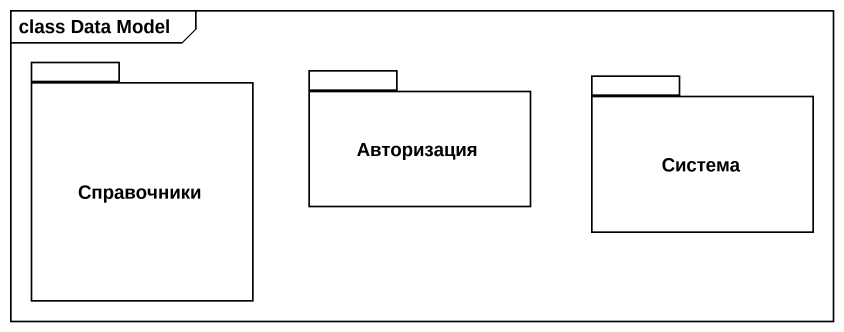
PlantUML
@startuml
mainframe class Data Model
package Справочники {
}
package Авторизация {
}
package Система {
}
@enduml
